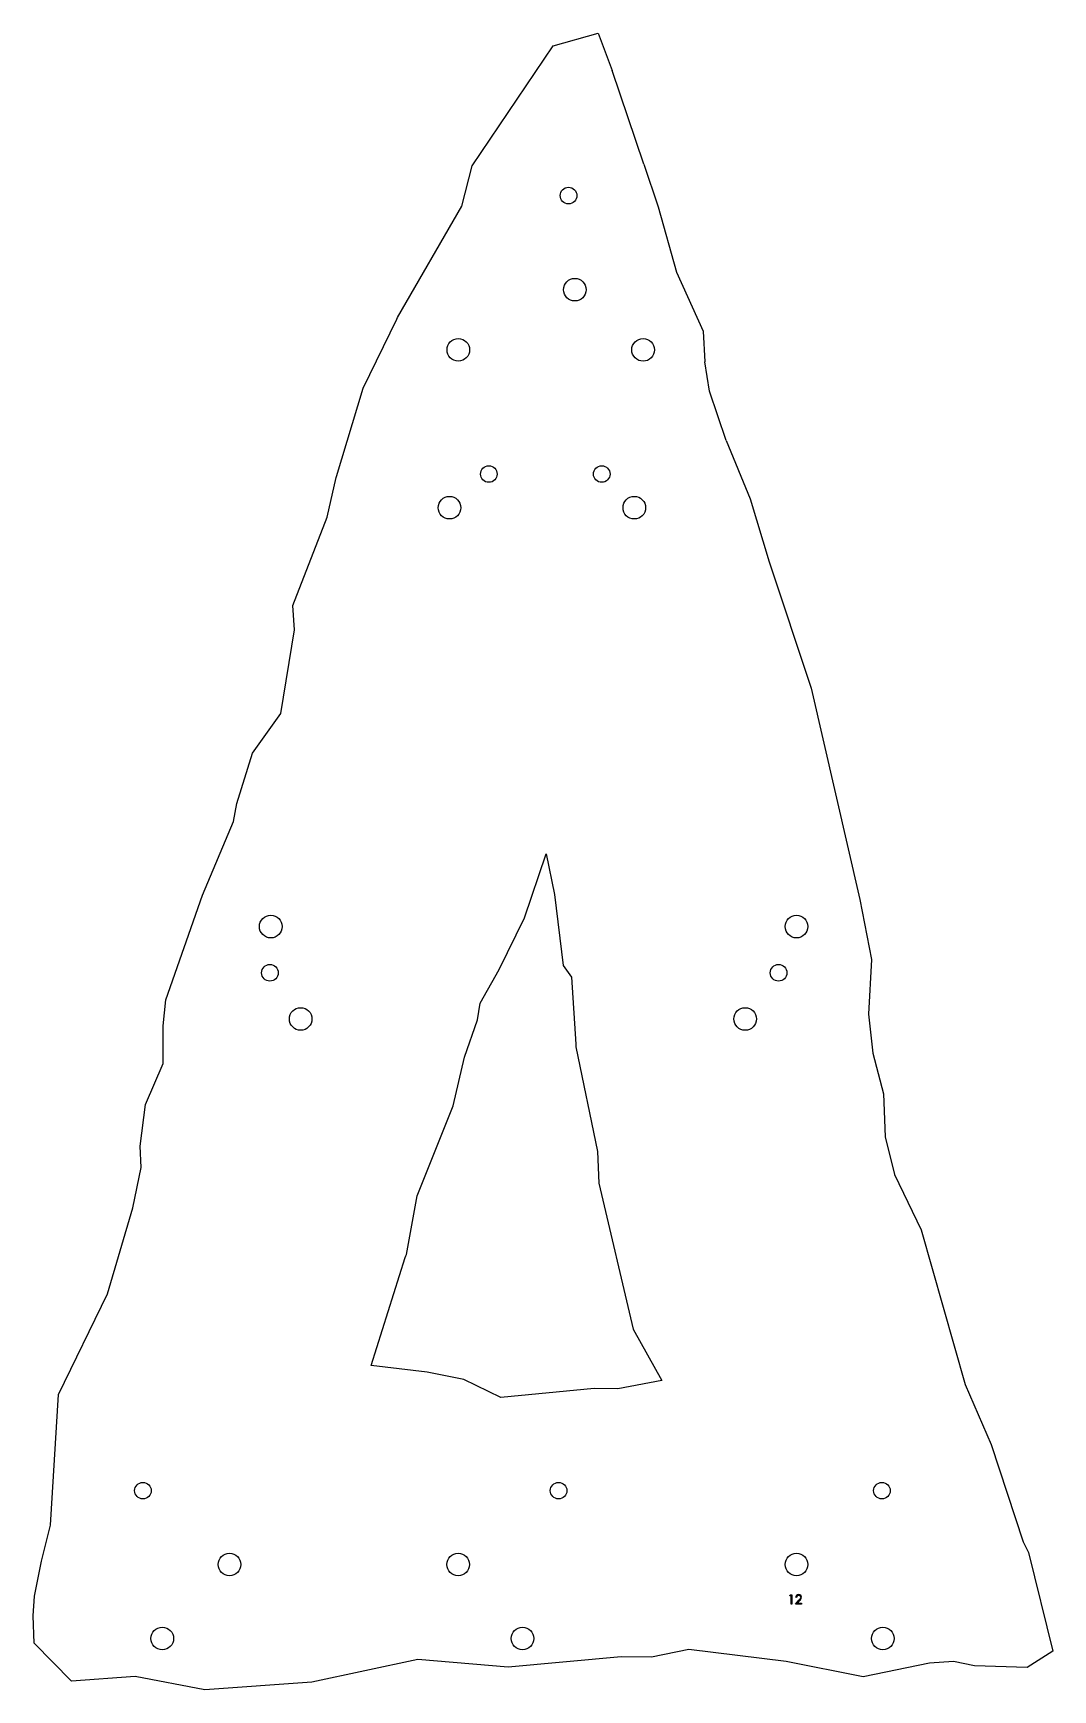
# Model space of a CAD drawing. Header units: millimetres. Extents: x 99 to 651, y 170 to 1067.
import ezdxf

# ---------------------------------------------------------------- set-up
doc = ezdxf.new("R2010")
doc.units = ezdxf.units.MM
doc.linetypes.add('SLD-Durchgehend', pattern=[0])

msp = doc.modelspace()

# ---------------------------------------------------------------- linework, layer by layer
at = {"color": 7, "linetype": 'SLD-Durchgehend', "lineweight": 25}
for p, q in [((336.57, 995.12), (380.52, 1059.94)), ((380.52, 1059.94), (404.81, 1066.9)), ((404.81, 1066.9), (412.4, 1046.68)), ((429.47, 995.93), (412.4, 1046.68)), ((429.47, 995.93), (437.31, 972.86)), ((331.12, 973.16), (336.57, 995.12)), ((296.18, 912.9), (331.12, 973.16)), ((437.31, 972.86), (447.16, 937.52)), ((447.16, 937.52), (461.72, 905.54)), ((277.57, 874.67), (295.89, 912.02)), ((295.89, 912.02), (296.18, 912.9)), ((461.72, 905.54), (462.66, 888.97)), ((465.13, 873.06), (462.66, 888.97)), ((263.26, 826.98), (277.57, 874.67)), ((474.04, 846.37), (465.13, 873.06)), ((474.04, 846.37), (487.16, 814.87)), ((258.14, 804.87), (262.96, 826.38)), ((262.96, 826.38), (263.26, 826.98)), ((487.16, 814.87), (497.43, 780.79)), ((239.58, 757.01), (258.14, 804.87)), ((497.43, 780.79), (520.21, 712.33)), ((240.47, 743.99), (239.58, 757.01)), ((233.13, 698.56), (240.47, 743.99)), ((520.21, 712.33), (546.53, 597.97)), ((217.69, 677.18), (233.13, 698.56)), ((209.23, 649.91), (217.69, 677.18)), ((207.46, 640.1), (209.23, 649.91)), ((190.72, 600.22), (207.46, 640.1)), ((365.04, 587.93), (376.64, 622.66)), ((376.64, 622.66), (381.17, 600.6)), ((170.88, 543.67), (190.72, 600.22)), ((381.17, 600.6), (385.86, 562.26)), ((546.53, 597.97), (552.84, 565.46)), ((351.31, 559.97), (365.04, 587.93)), ((552.84, 565.46), (551.23, 535.95)), ((341.03, 541.79), (351.31, 559.97)), ((385.86, 562.26), (390.37, 555.88)), ((390.37, 555.88), (392.69, 519.65)), ((169.44, 529.55), (170.88, 543.67)), ((339.59, 532.71), (341.03, 541.79)), ((169.31, 509.24), (169.44, 529.55)), ((332.58, 512.6), (339.59, 532.71)), ((551.23, 535.95), (553.57, 514.68)), ((326.37, 486.17), (332.58, 512.6)), ((392.69, 519.65), (392.7, 518.26)), ((392.7, 518.26), (404.41, 461.44)), ((553.57, 514.68), (559.25, 492.73)), ((159.79, 486.95), (169.31, 509.24)), ((156.98, 464.34), (159.79, 486.95)), ((306.83, 437.5), (326.37, 486.17)), ((559.25, 492.73), (560.22, 469.49)), ((560.22, 469.49), (565.23, 449.03)), ((157.56, 452.95), (156.98, 464.34)), ((404.41, 461.44), (405.21, 444.33)), ((152.98, 431.12), (157.56, 452.95)), ((565.23, 449.03), (579.7, 419.11)), ((405.21, 444.33), (423.79, 365.44)), ((139.25, 384.42), (152.98, 431.12)), ((301.08, 405.71), (306.83, 437.5)), ((579.7, 419.11), (603.51, 335.4)), ((282.06, 345.67), (300.43, 404.2)), ((300.43, 404.2), (300.77, 405.05)), ((300.77, 405.05), (301.08, 405.71)), ((112.81, 329.96), (139.25, 384.42)), ((423.79, 365.44), (439.28, 337.5)), ((312.22, 342.16), (282.06, 345.67)), ((332.1, 338.03), (312.22, 342.16)), ((352.25, 328.42), (332.1, 338.03)), ((402.63, 333.18), (352.25, 328.42)), ((415.45, 333.02), (402.63, 333.18)), ((439.28, 337.5), (415.45, 333.02)), ((603.51, 335.4), (617.58, 302.9)), ((108.47, 259.28), (112.81, 329.96)), ((617.58, 302.9), (634.92, 250.21)), ((103.5, 239.79), (108.47, 259.28)), ((634.92, 250.21), (637.81, 244.49)), ((637.81, 244.49), (650.95, 190.99)), ((99.78, 220.76), (103.5, 239.79)), ((99.02, 210.18), (99.78, 220.76)), ((99.57, 195.4), (99.02, 210.18)), ((119.81, 174.77), (99.57, 195.4)), ((453.93, 191.99), (433.73, 187.76)), ((506.57, 185.49), (453.93, 191.99)), ((650.95, 190.99), (637.06, 182.27)), ((307.2, 186.46), (249.87, 174.36)), ((356.05, 182.44), (307.2, 186.46)), ((417.28, 188.07), (356.05, 182.44)), ((433.73, 187.76), (417.28, 188.07)), ((548.33, 177.16), (506.57, 185.49)), ((584.18, 184.56), (548.33, 177.16)), ((597.13, 185.52), (584.18, 184.56)), ((608.51, 183.13), (597.13, 185.52)), ((637.06, 182.27), (608.51, 183.13)), ((154.19, 177.29), (119.81, 174.77)), ((191.93, 170.11), (154.19, 177.29)), ((249.87, 174.36), (191.93, 170.11))]:
    msp.add_line(p, q, dxfattribs=at)
at = {"color": 2, "linetype": 'SLD-Durchgehend', "lineweight": 25, "true_color": 0xffff00}
for p, q in [((508.5, 221.08), (508.79, 221.59)), ((509.27, 221.08), (508.5, 221.08)), ((508.79, 221.59), (509.71, 221.59)), ((509.27, 216.59), (509.27, 221.08)), ((509.71, 216.59), (509.27, 216.59)), ((509.71, 221.59), (509.71, 216.59)), ((511.57, 216.59), (513.51, 218.66)), ((514.97, 216.59), (511.57, 216.59)), ((512.21, 220.05), (511.77, 220.05)), ((513.89, 218.44), (512.64, 217.11)), ((512.64, 217.11), (514.97, 217.11)), ((514.97, 217.11), (514.97, 216.59))]:
    msp.add_line(p, q, dxfattribs=at)
at = {"color": 7, "linetype": 'SLD-Durchgehend', "lineweight": 25}
for centre, radius in [((388.81, 978.96), 4.5), ((392.21, 928.03), 6.12), ((329.15, 895.43), 6.12), ((429.15, 895.43), 6.13), ((345.66, 828.25), 4.5), ((406.78, 828.25), 4.5), ((324.41, 810.02), 6.12), ((424.41, 810.02), 6.12), ((227.62, 583.26), 6.12), ((512.16, 583.26), 6.12), ((227.19, 558.26), 4.5), ((502.51, 558.26), 4.5), ((243.82, 533.26), 6.12), ((484.42, 533.26), 6.12), ((158.44, 277.94), 4.5), ((383.44, 277.94), 4.5), ((558.44, 277.94), 4.5), ((205.29, 237.94), 6.12), ((329.1, 237.94), 6.12), ((512.16, 237.94), 6.12), ((168.93, 197.94), 6.12), ((363.93, 197.94), 6.12), ((558.93, 197.94), 6.12)]:
    msp.add_circle(centre, radius, dxfattribs=at)
at = {"color": 2, "linetype": 'SLD-Durchgehend', "lineweight": 25, "true_color": 0xffff00}
for centre, radius, start, end in [((513.39, 220.1), 1.62, 89.75563, 181.49744), ((513.36, 220.06), 1.15, 89.49092, 180.26094), ((513.41, 220.16), 1.05, 1.75909, 92.12296), ((513.44, 220.26), 1.47, 359.18696, 91.7322), ((512.3, 220.47), 2.17, 303.87266, 352.77871), ((512.28, 220.53), 2.64, 307.60649, 353.55353)]:
    msp.add_arc(centre, radius, start, end, dxfattribs=at)

doc.saveas('drawing.dxf')
